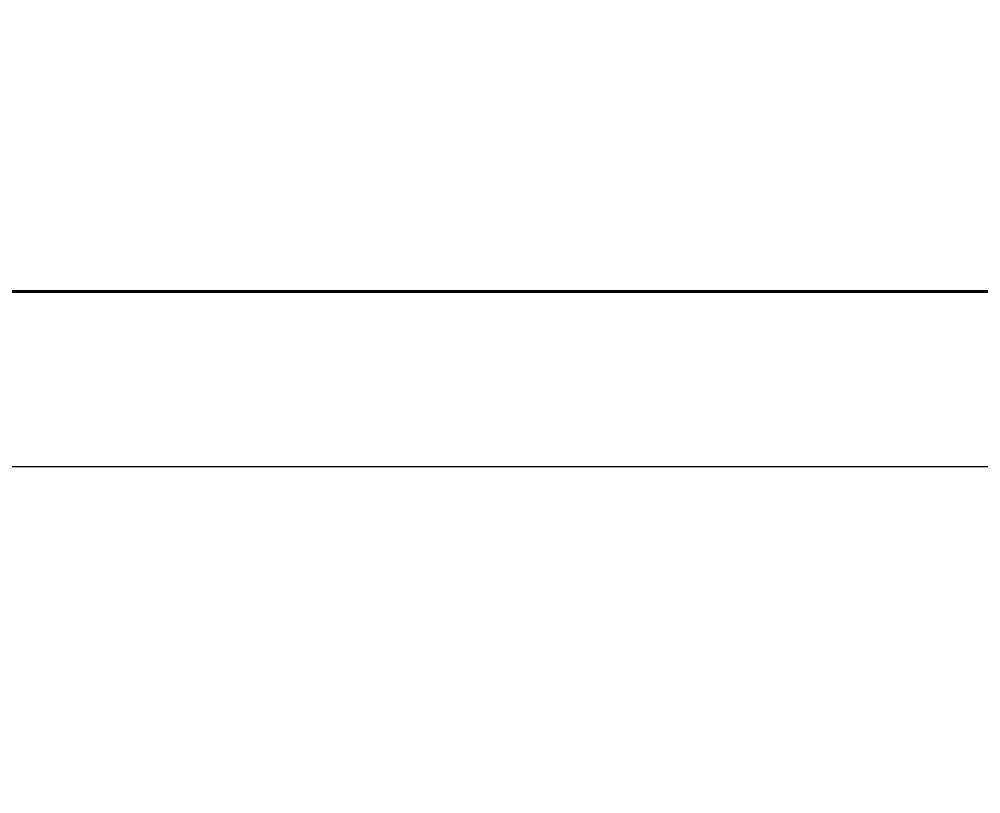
# Model space of a CAD drawing. Extents: x 65572 to 67208, y 30718 to 33598.
# Drawn here: x 65976.157 to 65978.9, y 30876.113 to 30878.324 of the extents above; entities that cross this region are included whole.
import ezdxf

# ---------------------------------------------------------------- set-up
doc = ezdxf.new("R2010")
doc.units = 0
doc.header["$LTSCALE"] = 0.5
doc.header["$MEASUREMENT"] = 0
doc.layers.get('0').update_dxf_attribs({"linetype": 'CONTINUOUS'})
doc.layers.get('DEFPOINTS').update_dxf_attribs({"linetype": 'CONTINUOUS', "lineweight": 5})
for name, color, linetype, lineweight in [('Annotations', 40, 'CONTINUOUS', 5), ('Framing', 142, 'CONTINUOUS', 13), ('Structure', 7, 'CONTINUOUS', 40)]:
    doc.layers.add(name, color=color, linetype=linetype, lineweight=lineweight)
doc.styles.get("Standard").update_dxf_attribs({"font": 'arial.ttf'})
doc.dimstyles.new('ARCH', dxfattribs={"dimscale": 96, "dimtxt": 0.0625, "dimasz": 0.0625, "dimexe": 0.04, "dimexo": 0.09375, "dimgap": 0.03125, "dimtad": 1, "dimdec": 0, "dimrnd": 0.0625, "dimzin": 3, "dimdsep": 46, "dimlunit": 4, "dimtxsty": 'Standard', "dimblk1": 'ARCHTICK', "dimblk2": 'ARCHTICK', "dimsah": 1, "dimcen": 0, "dimdle": 0.03125, "dimclrd": 256, "dimclre": 256, "dimclrt": 256, "dimazin": 0, "dimtfac": 1, "dimtdec": 0, "dimtmove": 2, "dimatfit": 3, "dimldrblk": 'OBLIQUE', "dimfxl": 0.3, "dimfxlon": 1, "dimfrac": 2, "dimarcsym": 0})

# ---------------------------------------------------------------- blocks, each defined once
blk = doc.blocks.new('_ArchTick')
at = {"const_width": 0.15}
blk.add_lwpolyline([(-0.5, -0.5), (0.5, 0.5)], dxfattribs=at)
blk = doc.blocks.new('*D97')
at = {"layer": 'Annotations', "linetype": 'ByBlock', "lineweight": -2}
for p, q in [((65950.06, 30883.1561), (65950.06, 30903.2759)), ((66009.018, 30884.4215), (66009.018, 30903.2759)), ((66012.018, 30899.4359), (65947.06, 30899.4359))]:
    blk.add_line(p, q, dxfattribs=at)
at = {"layer": 'DEFPOINTS', "color": 0}
for p in [(65950.06, 30899.4359), (66009.018, 30875.4215), (65950.06, 30874.1561)]:
    blk.add_point(p, dxfattribs=at)
at = {"layer": 'Annotations', "lineweight": -2, "xscale": 6, "yscale": 6, "zscale": 6, "rotation": 180}
blk.add_blockref('_ArchTick', (65950.06, 30899.4359), dxfattribs=at)
at = {"layer": 'Annotations', "lineweight": -2, "xscale": 6, "yscale": 6, "zscale": 6}
blk.add_blockref('_ArchTick', (66009.018, 30899.4359), dxfattribs=at)
at = {"layer": 'Annotations', "insert": (65979.539, 30893.4239), "char_height": 6, "attachment_point": 5, "rotation": 180}
blk.add_mtext('4\'-11"', dxfattribs=at)
blk = doc.blocks.new('_Oblique')
at = {"lineweight": -2}
blk.add_line((-0.5, -0.5), (0.5, 0.5), dxfattribs=at)

msp = doc.modelspace()

# ---------------------------------------------------------------- linework, layer by layer
at = {"layer": 'Framing'}
for p, q in [((66167.0532, 30877.0465), (65921.1225, 30877.0465)), ((66520.6225, 30877.0465), (65921.1993, 30877.0465))]:
    msp.add_line(p, q, dxfattribs=at)
at = {"layer": 'Structure'}
msp.add_line((66523.1993, 30877.5465), (65916.1225, 30877.5465), dxfattribs=at)

# ---------------------------------------------------------------- dimensions: what is measured, and where the dimension line sits
at = {"layer": 'Annotations', "linetype": 'ByBlock'}
dim = msp.add_linear_dim(base=(65950.06, 30899.4359), p1=(66009.018, 30875.4215), p2=(65950.06, 30874.1561), angle=180, dimstyle='ARCH', dxfattribs=at)
dim.commit()
dim.dimension.update_dxf_attribs({"geometry": '*D97', "text_midpoint": (65979.539, 30893.4239)})

# ---------------------------------------------------------------- leaders
msp.add_leader([(65936.8865, 30850.3482), (65980.6566, 30917.5746), (65988.93, 30917.5746)], dimstyle='ARCH', dxfattribs=at)

doc.saveas('drawing.dxf')
